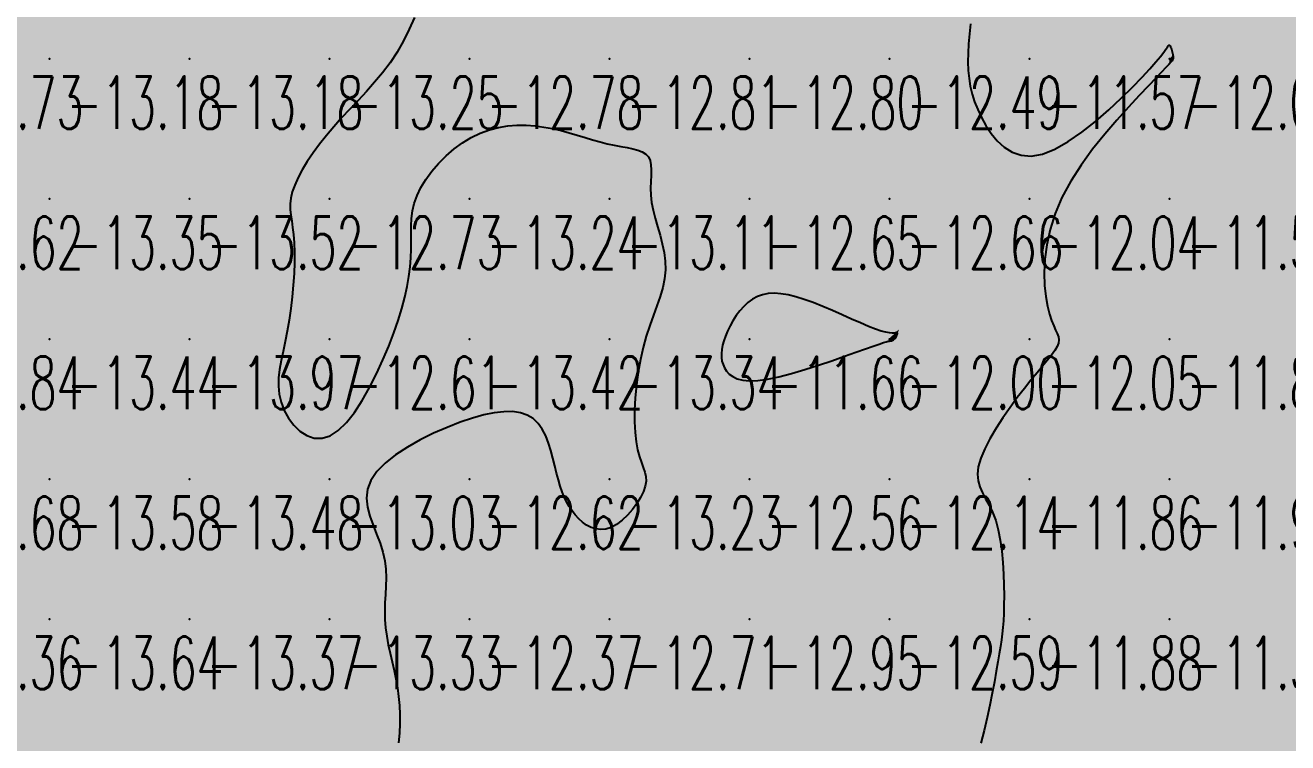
# Model space of a CAD drawing. Header units: millimetres. Extents: x 88261 to 90953, y 390274 to 392322.
# Drawn here: x 89708.5 to 89798.7, y 391308.4 to 391359.6 of the extents above; entities that cross this region are included whole.
import ezdxf
from ezdxf.enums import TextEntityAlignment as Align

# ---------------------------------------------------------------- set-up
doc = ezdxf.new("R2010")
doc.units = ezdxf.units.MM
doc.header["$LTSCALE"] = 25
for name, color, linetype in [('CN_03_00', 7, 'Continuous'), ('COTEAlt', 7, 'Continuous'), ('TN_COLORIAGE', 7, 'Continuous')]:
    doc.layers.add(name, color=color, linetype=linetype)
doc.styles.add('Simplex 1.0', font='Simplex.shx', dxfattribs={"width": 0.99, "height": 2.5})
doc.styles.get("Standard").update_dxf_attribs({"font": 'times.ttf'})

# ---------------------------------------------------------------- blocks, each defined once
blk = doc.blocks.new('COTE')
at = {"color": 0}
blk.add_point((0, 0), dxfattribs=at)
at = {"layer": 'COTEAlt'}
blk.add_attdef('ALT', text='', height=3.75, dxfattribs=at).set_placement((1.25, -1.25), align=Align.TOP_LEFT)

msp = doc.modelspace()

# ---------------------------------------------------------------- linework, layer by layer
at = {"layer": 'CN_03_00', "flags": 128}
for points, elevation in [([(89736.326, 391360.195), (89735.954, 391359.354), (89735.54, 391358.526), (89735.083, 391357.728), (89734.581, 391356.972), (89734.042, 391356.255), (89733.475, 391355.571), (89732.891, 391354.912), (89732.298, 391354.273), (89731.707, 391353.646), (89731.126, 391353.024), (89730.566, 391352.402), (89730.035, 391351.774), (89729.538, 391351.146), (89729.083, 391350.524), (89728.673, 391349.915), (89728.314, 391349.326), (89728.012, 391348.764), (89727.772, 391348.236), (89727.6, 391347.748), (89727.497, 391347.304), (89727.454, 391346.892), (89727.459, 391346.492), (89727.498, 391346.09), (89727.558, 391345.668), (89727.627, 391345.209), (89727.693, 391344.696), (89727.741, 391344.112), (89727.762, 391343.446), (89727.755, 391342.71), (89727.723, 391341.921), (89727.666, 391341.096), (89727.587, 391340.254), (89727.488, 391339.412), (89727.37, 391338.587), (89727.236, 391337.797), (89727.089, 391337.055), (89726.94, 391336.358), (89726.805, 391335.699), (89726.696, 391335.07), (89726.627, 391334.466), (89726.611, 391333.877), (89726.664, 391333.298), (89726.797, 391332.721), (89727.021, 391332.145), (89727.329, 391331.591), (89727.709, 391331.089), (89728.151, 391330.666), (89728.642, 391330.35), (89729.173, 391330.169), (89729.731, 391330.151), (89730.306, 391330.325), (89730.887, 391330.708), (89731.466, 391331.278), (89732.035, 391332), (89732.588, 391332.841), (89733.117, 391333.768), (89733.615, 391334.748), (89734.074, 391335.747), (89734.488, 391336.731), (89734.849, 391337.674), (89735.16, 391338.57), (89735.422, 391339.421), (89735.637, 391340.229), (89735.808, 391340.993), (89735.937, 391341.716), (89736.027, 391342.399), (89736.078, 391343.043), (89736.097, 391343.651), (89736.095, 391344.228), (89736.089, 391344.783), (89736.092, 391345.322), (89736.122, 391345.854), (89736.191, 391346.385), (89736.317, 391346.924), (89736.513, 391347.478), (89736.792, 391348.051), (89737.148, 391348.634), (89737.572, 391349.214), (89738.054, 391349.779), (89738.586, 391350.317), (89739.158, 391350.814), (89739.762, 391351.259), (89740.388, 391351.639), (89741.028, 391351.944), (89741.678, 391352.178), (89742.333, 391352.345), (89742.991, 391352.451), (89743.648, 391352.502), (89744.3, 391352.503), (89744.944, 391352.46), (89745.576, 391352.379), (89746.193, 391352.265), (89746.795, 391352.126), (89747.382, 391351.969), (89747.955, 391351.802), (89748.512, 391351.632), (89749.054, 391351.468), (89749.582, 391351.316), (89750.095, 391351.185), (89750.593, 391351.078), (89751.068, 391350.988), (89751.515, 391350.906), (89751.924, 391350.821), (89752.289, 391350.722), (89752.602, 391350.599), (89752.855, 391350.441), (89753.042, 391350.239), (89753.158, 391349.984), (89753.216, 391349.678), (89753.233, 391349.325), (89753.224, 391348.928), (89753.207, 391348.492), (89753.198, 391348.021), (89753.213, 391347.518), (89753.27, 391346.988), (89753.378, 391346.434), (89753.525, 391345.86), (89753.695, 391345.268), (89753.869, 391344.664), (89754.03, 391344.048), (89754.16, 391343.426), (89754.241, 391342.801), (89754.255, 391342.175), (89754.191, 391341.55), (89754.059, 391340.921), (89753.872, 391340.28), (89753.646, 391339.62), (89753.397, 391338.933), (89753.14, 391338.211), (89752.888, 391337.449), (89752.659, 391336.637), (89752.463, 391335.773), (89752.305, 391334.874), (89752.184, 391333.96), (89752.101, 391333.051), (89752.056, 391332.17), (89752.049, 391331.336), (89752.081, 391330.57), (89752.153, 391329.894), (89752.262, 391329.32), (89752.394, 391328.838), (89752.535, 391328.425), (89752.669, 391328.064), (89752.779, 391327.734), (89752.851, 391327.416), (89752.869, 391327.091), (89752.816, 391326.737), (89752.683, 391326.343), (89752.476, 391325.92), (89752.208, 391325.487), (89751.891, 391325.06), (89751.537, 391324.66), (89751.159, 391324.302), (89750.768, 391324.007), (89750.377, 391323.792), (89749.996, 391323.669), (89749.629, 391323.635), (89749.278, 391323.677), (89748.943, 391323.787), (89748.627, 391323.952), (89748.331, 391324.164), (89748.058, 391324.411), (89747.808, 391324.683), (89747.582, 391324.971), (89747.38, 391325.278), (89747.197, 391325.605), (89747.03, 391325.957), (89746.878, 391326.336), (89746.737, 391326.745), (89746.605, 391327.188), (89746.478, 391327.669), (89746.353, 391328.186), (89746.221, 391328.727), (89746.075, 391329.276), (89745.905, 391329.816), (89745.702, 391330.33), (89745.457, 391330.803), (89745.162, 391331.217), (89744.807, 391331.557), (89744.385, 391331.81), (89743.896, 391331.975), (89743.341, 391332.055), (89742.719, 391332.053), (89742.032, 391331.973), (89741.281, 391331.818), (89740.467, 391331.59), (89739.59, 391331.293), (89738.656, 391330.931), (89737.695, 391330.51), (89736.738, 391330.037), (89735.82, 391329.519), (89734.974, 391328.964), (89734.233, 391328.379), (89733.631, 391327.771), (89733.201, 391327.146), (89732.966, 391326.513), (89732.901, 391325.873), (89732.97, 391325.229), (89733.137, 391324.583), (89733.368, 391323.938), (89733.625, 391323.295), (89733.874, 391322.658), (89734.078, 391322.029), (89734.211, 391321.408), (89734.28, 391320.796), (89734.3, 391320.191), (89734.286, 391319.591), (89734.255, 391318.995), (89734.222, 391318.401), (89734.202, 391317.807), (89734.212, 391317.213), (89734.262, 391316.616), (89734.348, 391316.016), (89734.461, 391315.414), (89734.592, 391314.807), (89734.731, 391314.198), (89734.869, 391313.584), (89734.998, 391312.966), (89735.108, 391312.343), (89735.192, 391311.715), (89735.248, 391311.08), (89735.276, 391310.435), (89735.277, 391309.777), (89735.251, 391309.103), (89735.197, 391308.412)], -13), ([(89776.055, 391359.735), (89775.974, 391359.02), (89775.911, 391358.323), (89775.872, 391357.655), (89775.861, 391357.023), (89775.883, 391356.422), (89775.938, 391355.845), (89776.031, 391355.285), (89776.164, 391354.735), (89776.34, 391354.187), (89776.56, 391353.633), (89776.828, 391353.067), (89777.147, 391352.487), (89777.521, 391351.918), (89777.955, 391351.39), (89778.454, 391350.934), (89779.022, 391350.581), (89779.663, 391350.362), (89780.383, 391350.306), (89781.186, 391350.446), (89782.072, 391350.799), (89783.016, 391351.334), (89783.991, 391352.008), (89784.966, 391352.778), (89785.915, 391353.599), (89786.806, 391354.429), (89787.612, 391355.223), (89788.304, 391355.94), (89788.86, 391356.543), (89789.291, 391357.035), (89789.614, 391357.425), (89789.846, 391357.725), (89790.005, 391357.943), (89790.109, 391358.091), (89790.176, 391358.179), (89790.222, 391358.216), (89790.263, 391358.213), (89790.301, 391358.178), (89790.336, 391358.115), (89790.369, 391358.033), (89790.399, 391357.938), (89790.427, 391357.837), (89790.451, 391357.737), (89790.473, 391357.643), (89790.491, 391357.562), (89790.507, 391357.493), (89790.518, 391357.434), (89790.526, 391357.383), (89790.529, 391357.338), (89790.527, 391357.296), (89790.519, 391357.257), (89790.506, 391357.218), (89790.485, 391357.174), (89790.44, 391357.11), (89790.356, 391357.009), (89790.216, 391356.852), (89790.003, 391356.622), (89789.7, 391356.302), (89789.291, 391355.872), (89788.759, 391355.316), (89788.096, 391354.622), (89787.33, 391353.804), (89786.496, 391352.879), (89785.631, 391351.868), (89784.771, 391350.79), (89783.952, 391349.665), (89783.21, 391348.51), (89782.58, 391347.347), (89782.092, 391346.193), (89781.737, 391345.063), (89781.5, 391343.972), (89781.365, 391342.934), (89781.317, 391341.962), (89781.34, 391341.072), (89781.418, 391340.278), (89781.536, 391339.593), (89781.678, 391339.027), (89781.833, 391338.566), (89781.987, 391338.191), (89782.128, 391337.884), (89782.245, 391337.624), (89782.326, 391337.395), (89782.357, 391337.175), (89782.327, 391336.948), (89782.227, 391336.695), (89782.058, 391336.41), (89781.827, 391336.087), (89781.537, 391335.72), (89781.193, 391335.306), (89780.801, 391334.838), (89780.366, 391334.31), (89779.893, 391333.719), (89779.389, 391333.063), (89778.871, 391332.356), (89778.36, 391331.618), (89777.875, 391330.867), (89777.437, 391330.123), (89777.065, 391329.405), (89776.779, 391328.732), (89776.599, 391328.122), (89776.538, 391327.588), (89776.581, 391327.114), (89776.708, 391326.679), (89776.897, 391326.259), (89777.127, 391325.832), (89777.376, 391325.377), (89777.623, 391324.87), (89777.846, 391324.289), (89778.029, 391323.62), (89778.172, 391322.879), (89778.279, 391322.088), (89778.354, 391321.273), (89778.403, 391320.457), (89778.429, 391319.663), (89778.438, 391318.916), (89778.433, 391318.238), (89778.419, 391317.646), (89778.395, 391317.124), (89778.36, 391316.65), (89778.314, 391316.2), (89778.255, 391315.752), (89778.184, 391315.282), (89778.098, 391314.766), (89777.998, 391314.183), (89777.882, 391313.515), (89777.749, 391312.769), (89777.597, 391311.961), (89777.425, 391311.103), (89777.232, 391310.21), (89777.015, 391309.296), (89776.773, 391308.374)], -12)]:
    msp.add_lwpolyline(points, dxfattribs=dict(at, elevation=elevation))
at = {"layer": 'CN_03_00', "elevation": -12, "flags": 128}
msp.add_lwpolyline([(89762.36, 391334.541), (89763.259, 391334.776), (89764.21, 391335.058), (89765.18, 391335.369), (89766.134, 391335.691), (89767.036, 391336.008), (89767.853, 391336.299), (89768.549, 391336.549), (89769.1, 391336.742), (89769.517, 391336.884), (89769.819, 391336.982), (89770.027, 391337.045), (89770.161, 391337.08), (89770.242, 391337.095), (89770.289, 391337.1), (89770.322, 391337.102), (89770.359, 391337.108), (89770.402, 391337.119), (89770.448, 391337.136), (89770.497, 391337.16), (89770.547, 391337.19), (89770.597, 391337.227), (89770.645, 391337.271), (89770.691, 391337.322), (89770.731, 391337.381), (89770.766, 391337.443), (89770.794, 391337.507), (89770.814, 391337.567), (89770.825, 391337.621), (89770.826, 391337.664), (89770.815, 391337.694), (89770.791, 391337.707), (89770.751, 391337.7), (89770.688, 391337.684), (89770.592, 391337.667), (89770.452, 391337.661), (89770.259, 391337.675), (89770.002, 391337.72), (89769.673, 391337.807), (89769.261, 391337.946), (89768.761, 391338.143), (89768.186, 391338.389), (89767.555, 391338.668), (89766.884, 391338.966), (89766.192, 391339.271), (89765.498, 391339.566), (89764.818, 391339.838), (89764.171, 391340.074), (89763.57, 391340.26), (89763.017, 391340.394), (89762.507, 391340.476), (89762.036, 391340.506), (89761.601, 391340.483), (89761.199, 391340.406), (89760.825, 391340.276), (89760.476, 391340.092), (89760.149, 391339.855), (89759.845, 391339.572), (89759.564, 391339.254), (89759.307, 391338.91), (89759.075, 391338.548), (89758.87, 391338.178), (89758.693, 391337.81), (89758.543, 391337.452), (89758.423, 391337.113), (89758.334, 391336.792), (89758.275, 391336.488), (89758.248, 391336.2), (89758.254, 391335.926), (89758.293, 391335.666), (89758.367, 391335.416), (89758.475, 391335.177), (89758.621, 391334.949), (89758.814, 391334.738), (89759.063, 391334.555), (89759.381, 391334.408), (89759.778, 391334.307), (89760.264, 391334.261), (89760.851, 391334.279), (89761.548, 391334.37), (89762.36, 391334.541)], close=True, dxfattribs=at)
at = {"layer": 'TN_COLORIAGE', "color": 221}
for points in [[(89700.249, 391367.239, -13.062), (89700.249, 391357.239, -13.062), (89710.249, 391367.239, -13.062)], [(89700.249, 391357.239, -13.062), (89710.249, 391357.239, -13.062), (89710.249, 391367.239, -13.062)], [(89710.249, 391367.239, -13.054), (89710.249, 391357.239, -13.054), (89720.249, 391367.239, -13.054)], [(89710.249, 391357.239, -13.054), (89720.249, 391357.239, -13.054), (89720.249, 391367.239, -13.054)], [(89720.249, 391367.239, -13.36), (89720.249, 391357.239, -13.36), (89730.249, 391367.239, -13.36)], [(89720.249, 391357.239, -13.36), (89730.249, 391357.239, -13.36), (89730.249, 391367.239, -13.36)], [(89730.249, 391367.239, -13), (89738.542, 391367.239, -13), (89730.249, 391357.239, -13), (89737.938, 391364.928, -13)], [(89735.578, 391357.239, -13.247), (89737.938, 391364.928, -13.247), (89730.249, 391357.239, -13.247)], [(89700.249, 391357.239, -13.184), (89700.249, 391347.239, -13.184), (89710.249, 391357.239, -13.184)], [(89700.249, 391347.239, -13.184), (89710.249, 391347.239, -13.184), (89710.249, 391357.239, -13.184)], [(89710.249, 391357.239, -13.182), (89710.249, 391347.239, -13.182), (89720.249, 391357.239, -13.182)], [(89710.249, 391347.239, -13.182), (89720.249, 391347.239, -13.182), (89720.249, 391357.239, -13.182)], [(89720.249, 391357.239, -13.247), (89720.249, 391347.239, -13.247), (89730.249, 391357.239, -13.247)], [(89720.249, 391347.239, -13), (89726.823, 391347.239, -13), (89730.249, 391357.239, -13), (89730.249, 391352.483, -13)], [(89730.249, 391352.483, -13.247), (89735.578, 391357.239, -13.247), (89730.249, 391357.239, -13.247)], [(89735.594, 391347.239, -13.237), (89740.249, 391352.466, -13.237), (89740.249, 391347.239, -13.237)], [(89740.249, 391352.466, -13.237), (89745.74, 391352.73, -13.237), (89740.249, 391347.239, -13.237)], [(89740.249, 391347.239, -13), (89745.74, 391352.73, -13), (89750.249, 391347.239, -13), (89750.249, 391350.887, -13)], [(89753.836, 391350.827, -13.112), (89750.249, 391350.887, -13.112), (89750.249, 391347.239, -13.112)], [(89752.657, 391347.239, -13.112), (89753.836, 391350.827, -13.112), (89750.249, 391347.239, -13.112)], [(89700.249, 391347.239, -13.347), (89700.249, 391337.239, -13.347), (89710.249, 391347.239, -13.347)], [(89700.249, 391337.239, -13.347), (89710.249, 391337.239, -13.347), (89710.249, 391347.239, -13.347)], [(89710.249, 391347.239, -13.522), (89710.249, 391337.239, -13.522), (89720.249, 391347.239, -13.522)], [(89710.249, 391337.239, -13.522), (89720.249, 391337.239, -13.522), (89720.249, 391347.239, -13.522)], [(89720.249, 391337.239, -13), (89728.057, 391345.048, -13), (89720.249, 391347.239, -13), (89726.823, 391347.239, -13)], [(89740.249, 391337.239, -13), (89735.056, 391337.239, -13), (89740.249, 391347.239, -13), (89736.455, 391343.445, -13)], [(89736.455, 391343.445, -13.237), (89735.594, 391347.239, -13.237), (89740.249, 391347.239, -13.237)], [(89740.249, 391347.239, -13.112), (89740.249, 391337.239, -13.112), (89750.249, 391347.239, -13.112)], [(89740.249, 391337.239, -13.112), (89750.249, 391337.239, -13.112), (89750.249, 391347.239, -13.112)], [(89750.249, 391337.239, -13), (89755.152, 391342.142, -13), (89750.249, 391347.239, -13), (89752.657, 391347.239, -13)], [(89727.393, 391337.239, -13.969), (89728.057, 391345.048, -13.969), (89720.249, 391337.239, -13.969)], [(89752.267, 391337.239, -13.339), (89755.152, 391342.142, -13.339), (89750.249, 391337.239, -13.339)], [(89700.249, 391337.239, -13.441), (89700.249, 391327.239, -13.441), (89710.249, 391337.239, -13.441)], [(89700.249, 391327.239, -13.441), (89710.249, 391327.239, -13.441), (89710.249, 391337.239, -13.441)], [(89710.249, 391337.239, -13.969), (89710.249, 391327.239, -13.969), (89720.249, 391337.239, -13.969)], [(89710.249, 391327.239, -13.969), (89720.249, 391327.239, -13.969), (89720.249, 391337.239, -13.969)], [(89720.249, 391337.239, -13), (89727.393, 391337.239, -13), (89720.249, 391327.239, -13), (89725.785, 391332.776, -13)], [(89740.249, 391337.239, -13), (89735.056, 391337.239, -13), (89730.249, 391327.239, -13), (89730.249, 391327.984, -13)], [(89740.249, 391337.239, -13), (89740.249, 391331.998, -13), (89730.249, 391327.239, -13), (89731.007, 391327.239, -13)], [(89740.249, 391337.239, -13), (89740.249, 391331.998, -13), (89750.249, 391337.239, -13), (89745.536, 391332.527, -13)], [(89750.249, 391337.239, -13), (89745.536, 391332.527, -13), (89750.249, 391327.239, -13), (89746.449, 391327.239, -13)], [(89750.249, 391337.239, -13), (89752.267, 391337.239, -13), (89750.249, 391327.239, -13), (89751.73, 391328.721, -13)], [(89720.249, 391327.239, -13), (89725.785, 391332.776, -13), (89730.249, 391327.239, -13), (89730.249, 391327.984, -13)], [(89751.73, 391328.721, -13.233), (89753.73, 391327.239, -13.233), (89750.249, 391327.239, -13.233)], [(89700.249, 391327.239, -13.581), (89700.249, 391317.239, -13.581), (89710.249, 391327.239, -13.581)], [(89700.249, 391317.239, -13.581), (89710.249, 391317.239, -13.581), (89710.249, 391327.239, -13.581)], [(89710.249, 391327.239, -13.48), (89710.249, 391317.239, -13.48), (89720.249, 391327.239, -13.48)], [(89710.249, 391317.239, -13.48), (89720.249, 391317.239, -13.48), (89720.249, 391327.239, -13.48)], [(89720.249, 391327.239, -13.031), (89720.249, 391317.239, -13.031), (89730.249, 391327.239, -13.031)], [(89720.249, 391317.239, -13.031), (89730.249, 391317.239, -13.031), (89730.249, 391327.239, -13.031)], [(89730.249, 391317.239, -13), (89734.933, 391321.923, -13), (89730.249, 391327.239, -13), (89731.007, 391327.239, -13)], [(89747.537, 391324.528, -13.233), (89746.449, 391327.239, -13.233), (89750.249, 391327.239, -13.233)], [(89747.537, 391324.528, -13.233), (89750.249, 391322.745, -13.233), (89750.249, 391327.239, -13.233)], [(89753.73, 391327.239, -13.233), (89750.249, 391322.745, -13.233), (89750.249, 391327.239, -13.233)], [(89733.733, 391317.239, -13.335), (89734.933, 391321.923, -13.335), (89730.249, 391317.239, -13.335)], [(89700.249, 391317.239, -13.638), (89700.249, 391307.239, -13.638), (89710.249, 391317.239, -13.638)], [(89700.249, 391307.239, -13.638), (89710.249, 391307.239, -13.638), (89710.249, 391317.239, -13.638)], [(89710.249, 391317.239, -13.372), (89710.249, 391307.239, -13.372), (89720.249, 391317.239, -13.372)], [(89710.249, 391307.239, -13.372), (89720.249, 391307.239, -13.372), (89720.249, 391317.239, -13.372)], [(89720.249, 391317.239, -13.335), (89720.249, 391307.239, -13.335), (89730.249, 391317.239, -13.335)], [(89720.249, 391307.239, -13.335), (89730.249, 391307.239, -13.335), (89730.249, 391317.239, -13.335)], [(89730.249, 391307.239, -13), (89735.404, 391312.395, -13), (89730.249, 391317.239, -13), (89733.733, 391317.239, -13)], [(89735.296, 391307.239, -13.666), (89735.404, 391312.395, -13.666), (89730.249, 391307.239, -13.666)]]:
    msp.add_solid(points, dxfattribs=at)
at = {"layer": 'TN_COLORIAGE', "color": 211}
for points in [[(89737.938, 391364.928, -12.784), (89735.578, 391357.239, -12.784), (89740.249, 391367.239, -12.784), (89740.249, 391357.239, -12.784)], [(89740.249, 391367.239, -12.663), (89740.249, 391357.239, -12.663), (89750.249, 391367.239, -12.663)], [(89740.249, 391357.239, -12.663), (89750.249, 391357.239, -12.663), (89750.249, 391367.239, -12.663)], [(89750.249, 391367.239, -12.315), (89750.249, 391357.239, -12.315), (89760.249, 391367.239, -12.315)], [(89750.249, 391357.239, -12.315), (89760.249, 391357.239, -12.315), (89760.249, 391367.239, -12.315)], [(89760.249, 391367.239, -12.526), (89760.249, 391357.239, -12.526), (89770.249, 391367.239, -12.526)], [(89760.249, 391357.239, -12.526), (89770.249, 391357.239, -12.526), (89770.249, 391367.239, -12.526)], [(89770.249, 391367.239, -12), (89776.855, 391367.239, -12), (89770.249, 391357.239, -12), (89776.701, 391363.692, -12)], [(89775.56, 391357.239, -12.492), (89776.701, 391363.692, -12.492), (89770.249, 391357.239, -12.492)], [(89789.832, 391357.239, -12.019), (89790.249, 391358.641, -12.019), (89790.249, 391357.239, -12.019)], [(89790.504, 391357.495, -12.019), (89790.249, 391358.641, -12.019), (89790.249, 391357.239, -12.019)], [(89735.578, 391357.239, -12.728), (89730.249, 391352.483, -12.728), (89740.249, 391357.239, -12.728), (89730.249, 391347.239, -12.728)], [(89740.249, 391352.466, -12.728), (89735.594, 391347.239, -12.728), (89740.249, 391357.239, -12.728), (89730.249, 391347.239, -12.728)], [(89745.74, 391352.73, -12.784), (89740.249, 391352.466, -12.784), (89750.249, 391357.239, -12.784), (89740.249, 391357.239, -12.784)], [(89750.249, 391350.887, -12.806), (89745.74, 391352.73, -12.806), (89750.249, 391357.239, -12.806)], [(89750.249, 391350.887, -12.8), (89753.836, 391350.827, -12.8), (89750.249, 391357.239, -12.8), (89760.249, 391357.239, -12.8)], [(89753.836, 391350.827, -12.648), (89752.657, 391347.239, -12.648), (89760.249, 391357.239, -12.648), (89760.249, 391347.239, -12.648)], [(89760.249, 391357.239, -12.492), (89760.249, 391347.239, -12.492), (89770.249, 391357.239, -12.492)], [(89760.249, 391347.239, -12.492), (89770.249, 391347.239, -12.492), (89770.249, 391357.239, -12.492)], [(89770.249, 391347.239, -12), (89776.29, 391353.281, -12), (89770.249, 391357.239, -12), (89775.56, 391357.239, -12)], [(89780.249, 391347.239, -12), (89780.249, 391348.039, -12), (89790.249, 391357.239, -12), (89789.832, 391357.239, -12)], [(89780.249, 391347.239, -12), (89780.989, 391347.239, -12), (89790.249, 391357.239, -12), (89790.249, 391356.855, -12)], [(89790.504, 391357.495, -12.019), (89790.571, 391357.239, -12.019), (89790.249, 391357.239, -12.019)], [(89790.571, 391357.239, -12.019), (89790.249, 391356.855, -12.019), (89790.249, 391357.239, -12.019)], [(89770.249, 391347.239, -12), (89776.29, 391353.281, -12), (89780.249, 391347.239, -12), (89780.249, 391348.039, -12)], [(89730.249, 391352.483, -12.728), (89726.823, 391347.239, -12.728), (89730.249, 391347.239, -12.728)], [(89726.823, 391347.239, -12.728), (89728.057, 391345.048, -12.728), (89730.249, 391347.239, -12.728)], [(89728.057, 391345.048, -12.613), (89727.393, 391337.239, -12.613), (89730.249, 391347.239, -12.613), (89730.249, 391337.239, -12.613)], [(89735.594, 391347.239, -12.613), (89736.455, 391343.445, -12.613), (89730.249, 391347.239, -12.613), (89730.249, 391337.239, -12.613)], [(89755.152, 391342.142, -12), (89752.267, 391337.239, -12), (89760.249, 391347.239, -12), (89758.229, 391337.239, -12)], [(89752.657, 391347.239, -12.648), (89755.152, 391342.142, -12.648), (89760.249, 391347.239, -12.648)], [(89758.229, 391337.239, -12.648), (89760.249, 391340.672, -12.648), (89760.249, 391347.239, -12.648)], [(89770.249, 391347.239, -12), (89763.631, 391340.622, -12), (89760.249, 391347.239, -12), (89760.249, 391340.672, -12)], [(89763.631, 391340.622, -12.663), (89770.249, 391337.281, -12.663), (89770.249, 391347.239, -12.663)], [(89770.249, 391347.239, -12), (89770.249, 391337.281, -12), (89780.249, 391347.239, -12), (89770.939, 391337.93, -12)], [(89780.249, 391337.239, -12), (89770.739, 391337.239, -12), (89780.249, 391347.239, -12), (89770.939, 391337.93, -12)], [(89780.249, 391337.239, -12), (89781.279, 391338.27, -12), (89780.249, 391347.239, -12), (89780.989, 391347.239, -12)], [(89736.455, 391343.445, -12.613), (89735.056, 391337.239, -12.613), (89730.249, 391337.239, -12.613)], [(89781.279, 391338.27, -12.054), (89783.109, 391337.239, -12.054), (89780.249, 391337.239, -12.054)], [(89725.785, 391332.776, -12.613), (89727.393, 391337.239, -12.613), (89730.249, 391337.239, -12.613)], [(89730.249, 391327.984, -12.613), (89725.785, 391332.776, -12.613), (89730.249, 391337.239, -12.613)], [(89730.249, 391327.984, -12.613), (89735.056, 391337.239, -12.613), (89730.249, 391337.239, -12.613)], [(89751.73, 391328.721, -12), (89752.267, 391337.239, -12), (89758.094, 391335.084, -12), (89758.229, 391337.239, -12)], [(89760.249, 391333.487, -12.564), (89770.199, 391337.19, -12.564), (89760.249, 391327.239, -12.564)], [(89760.249, 391327.239, -12), (89770.199, 391337.19, -12), (89770.249, 391327.239, -12), (89770.249, 391337.045, -12)], [(89770.249, 391327.239, -12), (89770.249, 391337.045, -12), (89780.249, 391337.239, -12), (89770.739, 391337.239, -12)], [(89770.249, 391327.239, -12), (89775.255, 391327.239, -12), (89780.249, 391337.239, -12), (89780.249, 391334.459, -12)], [(89780.249, 391334.459, -12.054), (89783.109, 391337.239, -12.054), (89780.249, 391337.239, -12.054)], [(89753.73, 391327.239, -12), (89751.73, 391328.721, -12), (89760.249, 391327.239, -12), (89758.094, 391335.084, -12)], [(89758.094, 391335.084, -12.564), (89760.249, 391333.487, -12.564), (89760.249, 391327.239, -12.564)], [(89745.536, 391332.527, -12.62), (89740.249, 391331.998, -12.62), (89740.249, 391327.239, -12.62)], [(89746.449, 391327.239, -12.62), (89745.536, 391332.527, -12.62), (89740.249, 391327.239, -12.62)], [(89731.007, 391327.239, -12.62), (89740.249, 391331.998, -12.62), (89740.249, 391327.239, -12.62)], [(89731.007, 391327.239, -12.62), (89734.933, 391321.923, -12.62), (89740.249, 391327.239, -12.62)], [(89734.933, 391321.923, -12.374), (89733.733, 391317.239, -12.374), (89740.249, 391327.239, -12.374), (89740.249, 391317.239, -12.374)], [(89746.449, 391327.239, -12.374), (89747.537, 391324.528, -12.374), (89740.249, 391327.239, -12.374), (89740.249, 391317.239, -12.374)], [(89750.249, 391322.745, -12.564), (89753.73, 391327.239, -12.564), (89750.249, 391317.239, -12.564), (89760.249, 391327.239, -12.564)], [(89750.249, 391317.239, -12.564), (89760.249, 391317.239, -12.564), (89760.249, 391327.239, -12.564)], [(89760.249, 391327.239, -12.141), (89760.249, 391317.239, -12.141), (89770.249, 391327.239, -12.141)], [(89760.249, 391317.239, -12.141), (89770.249, 391317.239, -12.141), (89770.249, 391327.239, -12.141)], [(89770.249, 391317.239, -12), (89778.323, 391325.314, -12), (89770.249, 391327.239, -12), (89775.255, 391327.239, -12)], [(89778.323, 391325.314, -12.591), (89778.528, 391317.239, -12.591), (89770.249, 391317.239, -12.591)], [(89750.249, 391322.745, -12.374), (89747.537, 391324.528, -12.374), (89750.249, 391317.239, -12.374), (89740.249, 391317.239, -12.374)], [(89733.733, 391317.239, -12.374), (89735.404, 391312.395, -12.374), (89740.249, 391317.239, -12.374)], [(89735.404, 391312.395, -12.347), (89735.296, 391307.239, -12.347), (89740.249, 391317.239, -12.347), (89740.249, 391307.239, -12.347)], [(89740.249, 391317.239, -12.715), (89740.249, 391307.239, -12.715), (89750.249, 391317.239, -12.715)], [(89740.249, 391307.239, -12.715), (89750.249, 391307.239, -12.715), (89750.249, 391317.239, -12.715)], [(89750.249, 391317.239, -12.947), (89750.249, 391307.239, -12.947), (89760.249, 391317.239, -12.947)], [(89750.249, 391307.239, -12.947), (89760.249, 391307.239, -12.947), (89760.249, 391317.239, -12.947)], [(89760.249, 391317.239, -12.591), (89760.249, 391307.239, -12.591), (89770.249, 391317.239, -12.591)], [(89760.249, 391307.239, -12.591), (89770.249, 391307.239, -12.591), (89770.249, 391317.239, -12.591)], [(89770.249, 391317.239, -12), (89778.528, 391317.239, -12), (89770.249, 391307.239, -12), (89778.164, 391315.155, -12)], [(89776.803, 391307.239, -12.467), (89778.164, 391315.155, -12.467), (89770.249, 391307.239, -12.467)]]:
    msp.add_solid(points, dxfattribs=at)
at = {"layer": 'TN_COLORIAGE', "color": 201}
for points in [[(89776.701, 391363.692, -11.566), (89775.56, 391357.239, -11.566), (89780.249, 391367.239, -11.566), (89780.249, 391357.239, -11.566)], [(89780.249, 391367.239, -11.884), (89780.249, 391357.239, -11.884), (89790.249, 391367.239, -11.884)], [(89790.249, 391358.641, -11.566), (89789.832, 391357.239, -11.566), (89790.249, 391367.239, -11.566), (89780.249, 391357.239, -11.566)], [(89790.249, 391358.641, -11.278), (89790.504, 391357.495, -11.278), (89790.249, 391367.239, -11.278), (89800.249, 391367.239, -11.278)], [(89790.571, 391357.239, -11.278), (89790.504, 391357.495, -11.278), (89800.249, 391357.239, -11.278), (89800.249, 391367.239, -11.278)], [(89775.56, 391357.239, -11.566), (89776.29, 391353.281, -11.566), (89780.249, 391357.239, -11.566)], [(89780.249, 391348.039, -11.566), (89776.29, 391353.281, -11.566), (89780.249, 391357.239, -11.566)], [(89789.832, 391357.239, -11.566), (89780.249, 391348.039, -11.566), (89780.249, 391357.239, -11.566)], [(89790.249, 391356.855, -11.528), (89780.989, 391347.239, -11.528), (89790.249, 391347.239, -11.528)], [(89790.249, 391347.239, -11.433), (89800.249, 391347.239, -11.433), (89800.249, 391357.239, -11.433)], [(89790.249, 391356.855, -11.433), (89790.571, 391357.239, -11.433), (89790.249, 391347.239, -11.433), (89800.249, 391357.239, -11.433)], [(89780.989, 391347.239, -11.528), (89781.279, 391338.27, -11.528), (89790.249, 391347.239, -11.528)], [(89783.109, 391337.239, -11.528), (89781.279, 391338.27, -11.528), (89790.249, 391337.239, -11.528), (89790.249, 391347.239, -11.528)], [(89790.249, 391337.239, -11.398), (89800.249, 391337.239, -11.398), (89800.249, 391347.239, -11.398)], [(89790.249, 391347.239, -11.398), (89790.249, 391337.239, -11.398), (89800.249, 391347.239, -11.398)], [(89760.249, 391340.672, -11.661), (89758.229, 391337.239, -11.661), (89760.249, 391337.239, -11.661)], [(89760.249, 391340.672, -11.661), (89763.631, 391340.622, -11.661), (89760.249, 391337.239, -11.661)], [(89770.249, 391337.281, -11.661), (89763.631, 391340.622, -11.661), (89770.249, 391337.239, -11.661), (89760.249, 391337.239, -11.661)], [(89770.939, 391337.93, -11.997), (89770.249, 391337.281, -11.997), (89770.249, 391337.239, -11.997)], [(89770.939, 391337.93, -11.997), (89770.739, 391337.239, -11.997), (89770.249, 391337.239, -11.997)], [(89758.094, 391335.084, -11.661), (89758.229, 391337.239, -11.661), (89760.249, 391337.239, -11.661)], [(89760.249, 391333.487, -11.661), (89758.094, 391335.084, -11.661), (89760.249, 391337.239, -11.661)], [(89770.199, 391337.19, -11.661), (89760.249, 391333.487, -11.661), (89770.249, 391337.239, -11.661), (89760.249, 391337.239, -11.661)], [(89770.249, 391337.045, -11.997), (89770.199, 391337.19, -11.997), (89770.249, 391337.239, -11.997)], [(89770.739, 391337.239, -11.997), (89770.249, 391337.045, -11.997), (89770.249, 391337.239, -11.997)], [(89783.109, 391337.239, -11.859), (89780.249, 391334.459, -11.859), (89790.249, 391337.239, -11.859), (89780.249, 391327.239, -11.859)], [(89780.249, 391327.239, -11.864), (89790.249, 391327.239, -11.864), (89790.249, 391337.239, -11.864)], [(89790.249, 391327.239, -11.024), (89800.249, 391327.239, -11.024), (89800.249, 391337.239, -11.024)], [(89790.249, 391337.239, -11.024), (89790.249, 391327.239, -11.024), (89800.249, 391337.239, -11.024)], [(89780.249, 391334.459, -11.859), (89775.255, 391327.239, -11.859), (89780.249, 391327.239, -11.859)], [(89775.255, 391327.239, -11.859), (89778.323, 391325.314, -11.859), (89780.249, 391327.239, -11.859)], [(89778.528, 391317.239, -11.859), (89778.323, 391325.314, -11.859), (89780.249, 391317.239, -11.859), (89780.249, 391327.239, -11.859)], [(89780.249, 391327.239, -11.914), (89780.249, 391317.239, -11.914), (89790.249, 391327.239, -11.914)], [(89780.249, 391317.239, -11.914), (89790.249, 391317.239, -11.914), (89790.249, 391327.239, -11.914)], [(89790.249, 391317.239, -11.225), (89800.249, 391317.239, -11.225), (89800.249, 391327.239, -11.225)], [(89790.249, 391327.239, -11.225), (89790.249, 391317.239, -11.225), (89800.249, 391327.239, -11.225)], [(89778.164, 391315.155, -11.755), (89776.803, 391307.239, -11.755), (89780.249, 391317.239, -11.755), (89780.249, 391307.239, -11.755)], [(89778.164, 391315.155, -11.877), (89778.528, 391317.239, -11.877), (89780.249, 391317.239, -11.877)], [(89780.249, 391317.239, -11.354), (89780.249, 391307.239, -11.354), (89790.249, 391317.239, -11.354)], [(89780.249, 391307.239, -11.354), (89790.249, 391307.239, -11.354), (89790.249, 391317.239, -11.354)], [(89790.249, 391307.239, -11.463), (89800.249, 391307.239, -11.463), (89800.249, 391317.239, -11.463)], [(89790.249, 391317.239, -11.463), (89790.249, 391307.239, -11.463), (89800.249, 391317.239, -11.463)]]:
    msp.add_solid(points, dxfattribs=at)

# ---------------------------------------------------------------- block references
at = {"layer": 'COTEAlt'}
ref = msp.add_blockref('COTE', (89700.249, 391357.239), dxfattribs=at)
ref.add_attrib('ALT', '-13.73', dxfattribs={"height": 3.75, "style": 'Simplex 1.0', "width": 0.6}).set_placement((89701.499, 391355.989), align=Align.TOP_LEFT)
ref = msp.add_blockref('COTE', (89710.249, 391357.239), dxfattribs=at)
ref.add_attrib('ALT', '-13.18', dxfattribs={"height": 3.75, "style": 'Simplex 1.0', "width": 0.6}).set_placement((89711.499, 391355.989), align=Align.TOP_LEFT)
ref = msp.add_blockref('COTE', (89720.249, 391357.239), dxfattribs=at)
ref.add_attrib('ALT', '-13.18', dxfattribs={"height": 3.75, "style": 'Simplex 1.0', "width": 0.6}).set_placement((89721.499, 391355.989), align=Align.TOP_LEFT)
ref = msp.add_blockref('COTE', (89730.249, 391357.239), dxfattribs=at)
ref.add_attrib('ALT', '-13.25', dxfattribs={"height": 3.75, "style": 'Simplex 1.0', "width": 0.6}).set_placement((89731.499, 391355.989), align=Align.TOP_LEFT)
ref = msp.add_blockref('COTE', (89740.249, 391357.239), dxfattribs=at)
ref.add_attrib('ALT', '-12.78', dxfattribs={"height": 3.75, "style": 'Simplex 1.0', "width": 0.6}).set_placement((89741.499, 391355.989), align=Align.TOP_LEFT)
ref = msp.add_blockref('COTE', (89750.249, 391357.239), dxfattribs=at)
ref.add_attrib('ALT', '-12.81', dxfattribs={"height": 3.75, "style": 'Simplex 1.0', "width": 0.6}).set_placement((89751.499, 391355.989), align=Align.TOP_LEFT)
ref = msp.add_blockref('COTE', (89760.249, 391357.239), dxfattribs=at)
ref.add_attrib('ALT', '-12.80', dxfattribs={"height": 3.75, "style": 'Simplex 1.0', "width": 0.6}).set_placement((89761.499, 391355.989), align=Align.TOP_LEFT)
ref = msp.add_blockref('COTE', (89770.249, 391357.239), dxfattribs=at)
ref.add_attrib('ALT', '-12.49', dxfattribs={"height": 3.75, "style": 'Simplex 1.0', "width": 0.6}).set_placement((89771.499, 391355.989), align=Align.TOP_LEFT)
ref = msp.add_blockref('COTE', (89780.249, 391357.239), dxfattribs=at)
ref.add_attrib('ALT', '-11.57', dxfattribs={"height": 3.75, "style": 'Simplex 1.0', "width": 0.6}).set_placement((89781.499, 391355.989), align=Align.TOP_LEFT)
ref = msp.add_blockref('COTE', (89790.249, 391357.239), dxfattribs=at)
ref.add_attrib('ALT', '-12.02', dxfattribs={"height": 3.75, "style": 'Simplex 1.0', "width": 0.6}).set_placement((89791.499, 391355.989), align=Align.TOP_LEFT)
ref = msp.add_blockref('COTE', (89700.249, 391347.239), dxfattribs=at)
ref.add_attrib('ALT', '-13.62', dxfattribs={"height": 3.75, "style": 'Simplex 1.0', "width": 0.6}).set_placement((89701.499, 391345.989), align=Align.TOP_LEFT)
ref = msp.add_blockref('COTE', (89710.249, 391347.239), dxfattribs=at)
ref.add_attrib('ALT', '-13.35', dxfattribs={"height": 3.75, "style": 'Simplex 1.0', "width": 0.6}).set_placement((89711.499, 391345.989), align=Align.TOP_LEFT)
ref = msp.add_blockref('COTE', (89720.249, 391347.239), dxfattribs=at)
ref.add_attrib('ALT', '-13.52', dxfattribs={"height": 3.75, "style": 'Simplex 1.0', "width": 0.6}).set_placement((89721.499, 391345.989), align=Align.TOP_LEFT)
ref = msp.add_blockref('COTE', (89730.249, 391347.239), dxfattribs=at)
ref.add_attrib('ALT', '-12.73', dxfattribs={"height": 3.75, "style": 'Simplex 1.0', "width": 0.6}).set_placement((89731.499, 391345.989), align=Align.TOP_LEFT)
ref = msp.add_blockref('COTE', (89740.249, 391347.239), dxfattribs=at)
ref.add_attrib('ALT', '-13.24', dxfattribs={"height": 3.75, "style": 'Simplex 1.0', "width": 0.6}).set_placement((89741.499, 391345.989), align=Align.TOP_LEFT)
ref = msp.add_blockref('COTE', (89750.249, 391347.239), dxfattribs=at)
ref.add_attrib('ALT', '-13.11', dxfattribs={"height": 3.75, "style": 'Simplex 1.0', "width": 0.6}).set_placement((89751.499, 391345.989), align=Align.TOP_LEFT)
ref = msp.add_blockref('COTE', (89760.249, 391347.239), dxfattribs=at)
ref.add_attrib('ALT', '-12.65', dxfattribs={"height": 3.75, "style": 'Simplex 1.0', "width": 0.6}).set_placement((89761.499, 391345.989), align=Align.TOP_LEFT)
ref = msp.add_blockref('COTE', (89770.249, 391347.239), dxfattribs=at)
ref.add_attrib('ALT', '-12.66', dxfattribs={"height": 3.75, "style": 'Simplex 1.0', "width": 0.6}).set_placement((89771.499, 391345.989), align=Align.TOP_LEFT)
ref = msp.add_blockref('COTE', (89780.249, 391347.239), dxfattribs=at)
ref.add_attrib('ALT', '-12.04', dxfattribs={"height": 3.75, "style": 'Simplex 1.0', "width": 0.6}).set_placement((89781.499, 391345.989), align=Align.TOP_LEFT)
ref = msp.add_blockref('COTE', (89790.249, 391347.239), dxfattribs=at)
ref.add_attrib('ALT', '-11.53', dxfattribs={"height": 3.75, "style": 'Simplex 1.0', "width": 0.6}).set_placement((89791.499, 391345.989), align=Align.TOP_LEFT)
ref = msp.add_blockref('COTE', (89700.249, 391337.239), dxfattribs=at)
ref.add_attrib('ALT', '-13.84', dxfattribs={"height": 3.75, "style": 'Simplex 1.0', "width": 0.6}).set_placement((89701.499, 391335.989), align=Align.TOP_LEFT)
ref = msp.add_blockref('COTE', (89710.249, 391337.239), dxfattribs=at)
ref.add_attrib('ALT', '-13.44', dxfattribs={"height": 3.75, "style": 'Simplex 1.0', "width": 0.6}).set_placement((89711.499, 391335.989), align=Align.TOP_LEFT)
ref = msp.add_blockref('COTE', (89720.249, 391337.239), dxfattribs=at)
ref.add_attrib('ALT', '-13.97', dxfattribs={"height": 3.75, "style": 'Simplex 1.0', "width": 0.6}).set_placement((89721.499, 391335.989), align=Align.TOP_LEFT)
ref = msp.add_blockref('COTE', (89730.249, 391337.239), dxfattribs=at)
ref.add_attrib('ALT', '-12.61', dxfattribs={"height": 3.75, "style": 'Simplex 1.0', "width": 0.6}).set_placement((89731.499, 391335.989), align=Align.TOP_LEFT)
ref = msp.add_blockref('COTE', (89740.249, 391337.239), dxfattribs=at)
ref.add_attrib('ALT', '-13.42', dxfattribs={"height": 3.75, "style": 'Simplex 1.0', "width": 0.6}).set_placement((89741.499, 391335.989), align=Align.TOP_LEFT)
ref = msp.add_blockref('COTE', (89750.249, 391337.239), dxfattribs=at)
ref.add_attrib('ALT', '-13.34', dxfattribs={"height": 3.75, "style": 'Simplex 1.0', "width": 0.6}).set_placement((89751.499, 391335.989), align=Align.TOP_LEFT)
ref = msp.add_blockref('COTE', (89760.249, 391337.239), dxfattribs=at)
ref.add_attrib('ALT', '-11.66', dxfattribs={"height": 3.75, "style": 'Simplex 1.0', "width": 0.6}).set_placement((89761.499, 391335.989), align=Align.TOP_LEFT)
ref = msp.add_blockref('COTE', (89770.249, 391337.239), dxfattribs=at)
ref.add_attrib('ALT', '-12.00', dxfattribs={"height": 3.75, "style": 'Simplex 1.0', "width": 0.6}).set_placement((89771.499, 391335.989), align=Align.TOP_LEFT)
ref = msp.add_blockref('COTE', (89780.249, 391337.239), dxfattribs=at)
ref.add_attrib('ALT', '-12.05', dxfattribs={"height": 3.75, "style": 'Simplex 1.0', "width": 0.6}).set_placement((89781.499, 391335.989), align=Align.TOP_LEFT)
ref = msp.add_blockref('COTE', (89790.249, 391337.239), dxfattribs=at)
ref.add_attrib('ALT', '-11.86', dxfattribs={"height": 3.75, "style": 'Simplex 1.0', "width": 0.6}).set_placement((89791.499, 391335.989), align=Align.TOP_LEFT)
ref = msp.add_blockref('COTE', (89700.249, 391327.239), dxfattribs=at)
ref.add_attrib('ALT', '-13.68', dxfattribs={"height": 3.75, "style": 'Simplex 1.0', "width": 0.6}).set_placement((89701.499, 391325.989), align=Align.TOP_LEFT)
ref = msp.add_blockref('COTE', (89710.249, 391327.239), dxfattribs=at)
ref.add_attrib('ALT', '-13.58', dxfattribs={"height": 3.75, "style": 'Simplex 1.0', "width": 0.6}).set_placement((89711.499, 391325.989), align=Align.TOP_LEFT)
ref = msp.add_blockref('COTE', (89720.249, 391327.239), dxfattribs=at)
ref.add_attrib('ALT', '-13.48', dxfattribs={"height": 3.75, "style": 'Simplex 1.0', "width": 0.6}).set_placement((89721.499, 391325.989), align=Align.TOP_LEFT)
ref = msp.add_blockref('COTE', (89730.249, 391327.239), dxfattribs=at)
ref.add_attrib('ALT', '-13.03', dxfattribs={"height": 3.75, "style": 'Simplex 1.0', "width": 0.6}).set_placement((89731.499, 391325.989), align=Align.TOP_LEFT)
ref = msp.add_blockref('COTE', (89740.249, 391327.239), dxfattribs=at)
ref.add_attrib('ALT', '-12.62', dxfattribs={"height": 3.75, "style": 'Simplex 1.0', "width": 0.6}).set_placement((89741.499, 391325.989), align=Align.TOP_LEFT)
ref = msp.add_blockref('COTE', (89750.249, 391327.239), dxfattribs=at)
ref.add_attrib('ALT', '-13.23', dxfattribs={"height": 3.75, "style": 'Simplex 1.0', "width": 0.6}).set_placement((89751.499, 391325.989), align=Align.TOP_LEFT)
ref = msp.add_blockref('COTE', (89760.249, 391327.239), dxfattribs=at)
ref.add_attrib('ALT', '-12.56', dxfattribs={"height": 3.75, "style": 'Simplex 1.0', "width": 0.6}).set_placement((89761.499, 391325.989), align=Align.TOP_LEFT)
ref = msp.add_blockref('COTE', (89770.249, 391327.239), dxfattribs=at)
ref.add_attrib('ALT', '-12.14', dxfattribs={"height": 3.75, "style": 'Simplex 1.0', "width": 0.6}).set_placement((89771.499, 391325.989), align=Align.TOP_LEFT)
ref = msp.add_blockref('COTE', (89780.249, 391327.239), dxfattribs=at)
ref.add_attrib('ALT', '-11.86', dxfattribs={"height": 3.75, "style": 'Simplex 1.0', "width": 0.6}).set_placement((89781.499, 391325.989), align=Align.TOP_LEFT)
ref = msp.add_blockref('COTE', (89790.249, 391327.239), dxfattribs=at)
ref.add_attrib('ALT', '-11.91', dxfattribs={"height": 3.75, "style": 'Simplex 1.0', "width": 0.6}).set_placement((89791.499, 391325.989), align=Align.TOP_LEFT)
ref = msp.add_blockref('COTE', (89700.249, 391317.239), dxfattribs=at)
ref.add_attrib('ALT', '-13.36', dxfattribs={"height": 3.75, "style": 'Simplex 1.0', "width": 0.6}).set_placement((89701.499, 391315.989), align=Align.TOP_LEFT)
ref = msp.add_blockref('COTE', (89710.249, 391317.239), dxfattribs=at)
ref.add_attrib('ALT', '-13.64', dxfattribs={"height": 3.75, "style": 'Simplex 1.0', "width": 0.6}).set_placement((89711.499, 391315.989), align=Align.TOP_LEFT)
ref = msp.add_blockref('COTE', (89720.249, 391317.239), dxfattribs=at)
ref.add_attrib('ALT', '-13.37', dxfattribs={"height": 3.75, "style": 'Simplex 1.0', "width": 0.6}).set_placement((89721.499, 391315.989), align=Align.TOP_LEFT)
ref = msp.add_blockref('COTE', (89730.249, 391317.239), dxfattribs=at)
ref.add_attrib('ALT', '-13.33', dxfattribs={"height": 3.75, "style": 'Simplex 1.0', "width": 0.6}).set_placement((89731.499, 391315.989), align=Align.TOP_LEFT)
ref = msp.add_blockref('COTE', (89740.249, 391317.239), dxfattribs=at)
ref.add_attrib('ALT', '-12.37', dxfattribs={"height": 3.75, "style": 'Simplex 1.0', "width": 0.6}).set_placement((89741.499, 391315.989), align=Align.TOP_LEFT)
ref = msp.add_blockref('COTE', (89750.249, 391317.239), dxfattribs=at)
ref.add_attrib('ALT', '-12.71', dxfattribs={"height": 3.75, "style": 'Simplex 1.0', "width": 0.6}).set_placement((89751.499, 391315.989), align=Align.TOP_LEFT)
ref = msp.add_blockref('COTE', (89760.249, 391317.239), dxfattribs=at)
ref.add_attrib('ALT', '-12.95', dxfattribs={"height": 3.75, "style": 'Simplex 1.0', "width": 0.6}).set_placement((89761.499, 391315.989), align=Align.TOP_LEFT)
ref = msp.add_blockref('COTE', (89770.249, 391317.239), dxfattribs=at)
ref.add_attrib('ALT', '-12.59', dxfattribs={"height": 3.75, "style": 'Simplex 1.0', "width": 0.6}).set_placement((89771.499, 391315.989), align=Align.TOP_LEFT)
ref = msp.add_blockref('COTE', (89780.249, 391317.239), dxfattribs=at)
ref.add_attrib('ALT', '-11.88', dxfattribs={"height": 3.75, "style": 'Simplex 1.0', "width": 0.6}).set_placement((89781.499, 391315.989), align=Align.TOP_LEFT)
ref = msp.add_blockref('COTE', (89790.249, 391317.239), dxfattribs=at)
ref.add_attrib('ALT', '-11.35', dxfattribs={"height": 3.75, "style": 'Simplex 1.0', "width": 0.6}).set_placement((89791.499, 391315.989), align=Align.TOP_LEFT)

doc.saveas('drawing.dxf')
